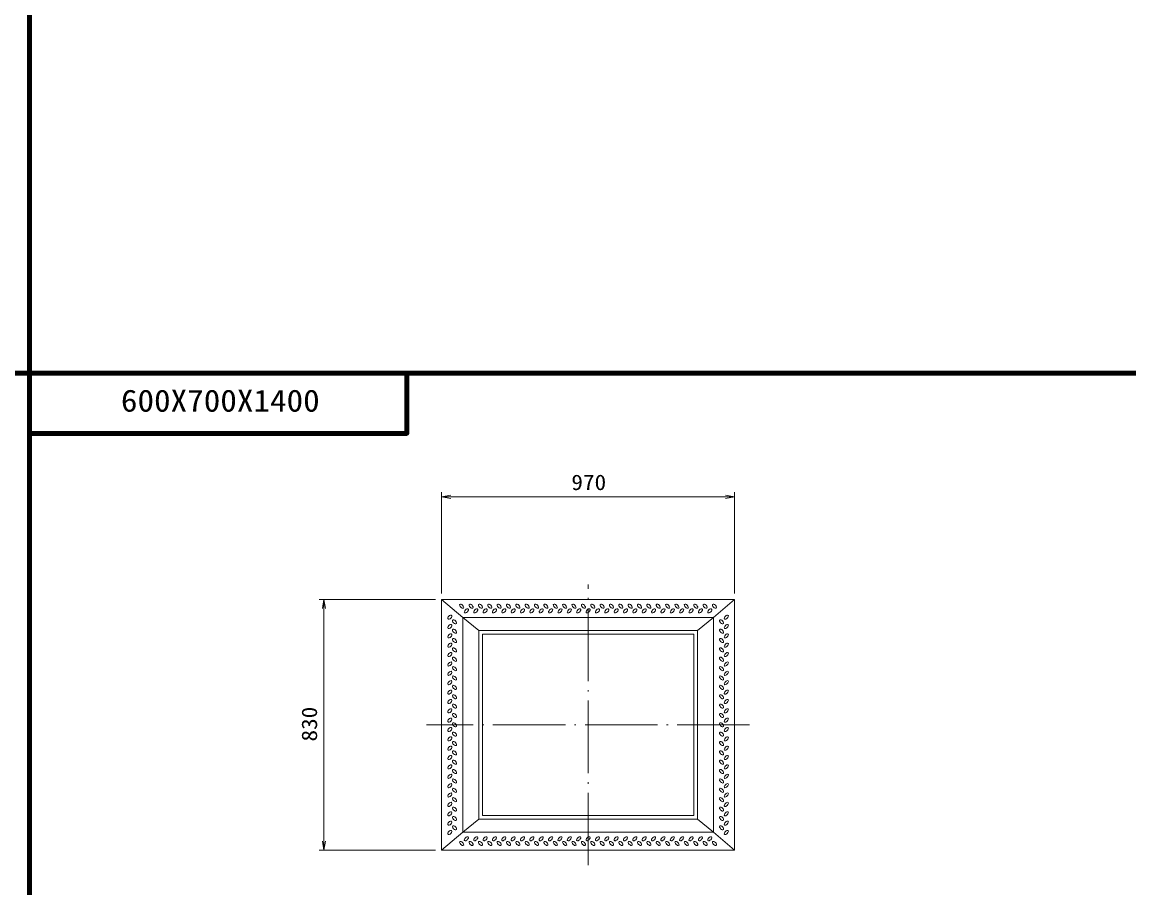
# Model space of a CAD drawing. Units: millimetres, scale not verified. Extents: x -8410 to 41710, y -74801 to 5940.
# Drawn here: x 19486 to 23151, y -49645 to -46778 of the extents above; entities that cross this region are included whole.
import ezdxf
from ezdxf.enums import TextEntityAlignment as Align

# ---------------------------------------------------------------- set-up
doc = ezdxf.new("R2010")
doc.units = ezdxf.units.MM
doc.header["$LTSCALE"] = 20
doc.linetypes.add('LONG_DASHED_DOTTED', pattern=[15.25, 12, -1.5, 0.25, -1.5])
for name, color, linetype, lineweight in [('0-0_グループ[0](0)-D-BMK(0)', 2, 'LONG_DASHED_DOTTED', 13), ('0-1_グループ[0](0)-D-STR(1)', 1, 'Continuous', 13), ('0-2_グループ[0](0)-D-STR-DIM(2)', 7, 'Continuous', 13), ('0-5_グループ[0](0)-D-TTL(5)', 2, 'Continuous', 140)]:
    doc.layers.add(name, color=color, linetype=linetype, lineweight=lineweight)
doc.layers.add('0-6_グループ[0](0)-D-TTL-TXT(6)', color=7, linetype='Continuous')
doc.styles.add('ＭＳ ゴシック', font='')
doc.styles.get('ＭＳ ゴシック').set_extended_font_data('MS Gothic')

msp = doc.modelspace()

# ---------------------------------------------------------------- linework, layer by layer
at = {"layer": '0-0_グループ[0](0)-D-BMK(0)'}
for p, q in [((21360, -49570), (21360, -48640)), ((21895, -49105), (20825, -49105))]:
    msp.add_line(p, q, dxfattribs=at)
at = {"layer": '0-1_グループ[0](0)-D-STR(1)'}
for p, q in [((20875, -48690), (21845, -48690)), ((20875, -49520), (20875, -48690)), ((21845, -48690), (21845, -49520)), ((20945, -48750), (21775, -48750)), ((20945, -49460), (20945, -48750)), ((21775, -48750), (21775, -49460)), ((20998, -48793), (21722, -48793)), ((20998, -49417), (20998, -48793)), ((21010, -48805), (21710, -48805)), ((21010, -49405), (21010, -48805)), ((21710, -48805), (21710, -49405)), ((21722, -48793), (21722, -49417)), ((21722, -49417), (20998, -49417)), ((21710, -49405), (21010, -49405)), ((21775, -49460), (20945, -49460)), ((21845, -49520), (20875, -49520))]:
    msp.add_line(p, q, dxfattribs=at)
for points in [[(20875, -48690), (20945, -48750), (20998, -48793)], [(21845, -48690), (21775, -48750), (21722, -48793)], [(20875, -49520), (20945, -49460), (20998, -49417)], [(21845, -49520), (21775, -49460), (21722, -49417)]]:
    msp.add_lwpolyline(points, dxfattribs=at)
for centre, major_axis in [((20941.5, -48712.25), (-6.01, 6.01)), ((20972.5, -48712.25), (-6.01, 6.01)), ((21003.5, -48712.25), (-6.01, 6.01)), ((21034.5, -48712.25), (-6.01, 6.01)), ((21065.5, -48712.25), (-6.01, 6.01)), ((21096.5, -48712.25), (-6.01, 6.01)), ((21127.5, -48712.25), (-6.01, 6.01)), ((21158.5, -48712.25), (-6.01, 6.01)), ((21189.5, -48712.25), (-6.01, 6.01)), ((21220.5, -48712.25), (-6.01, 6.01)), ((21251.5, -48712.25), (-6.01, 6.01)), ((21282.5, -48712.25), (-6.01, 6.01)), ((21313.5, -48712.25), (-6.01, 6.01)), ((21344.5, -48712.25), (-6.01, 6.01)), ((21375.5, -48712.25), (-6.01, 6.01)), ((21406.5, -48712.25), (-6.01, 6.01)), ((21437.5, -48712.25), (-6.01, 6.01)), ((21468.5, -48712.25), (-6.01, 6.01)), ((21499.5, -48712.25), (-6.01, 6.01)), ((21530.5, -48712.25), (-6.01, 6.01)), ((21561.5, -48712.25), (-6.01, 6.01)), ((21592.5, -48712.25), (-6.01, 6.01)), ((21623.5, -48712.25), (-6.01, 6.01)), ((21654.5, -48712.25), (-6.01, 6.01)), ((21685.5, -48712.25), (-6.01, 6.01)), ((21716.5, -48712.25), (-6.01, 6.01)), ((21747.5, -48712.25), (-6.01, 6.01)), ((21778.5, -48712.25), (-6.01, 6.01)), ((20902.25, -48748.5), (-6.01, -6.01)), ((20957, -48727.75), (6.01, 6.01)), ((20988, -48727.75), (6.01, 6.01)), ((21019, -48727.75), (6.01, 6.01)), ((21050, -48727.75), (6.01, 6.01)), ((21081, -48727.75), (6.01, 6.01)), ((21112, -48727.75), (6.01, 6.01)), ((21143, -48727.75), (6.01, 6.01)), ((21174, -48727.75), (6.01, 6.01)), ((21205, -48727.75), (6.01, 6.01)), ((21236, -48727.75), (6.01, 6.01)), ((21267, -48727.75), (6.01, 6.01)), ((21298, -48727.75), (6.01, 6.01)), ((21329, -48727.75), (6.01, 6.01)), ((21360, -48727.75), (6.01, 6.01)), ((21391, -48727.75), (6.01, 6.01)), ((21422, -48727.75), (6.01, 6.01)), ((21453, -48727.75), (6.01, 6.01)), ((21484, -48727.75), (6.01, 6.01)), ((21515, -48727.75), (6.01, 6.01)), ((21546, -48727.75), (6.01, 6.01)), ((21577, -48727.75), (6.01, 6.01)), ((21608, -48727.75), (6.01, 6.01)), ((21639, -48727.75), (6.01, 6.01)), ((21670, -48727.75), (6.01, 6.01)), ((21701, -48727.75), (6.01, 6.01)), ((21732, -48727.75), (6.01, 6.01)), ((21763, -48727.75), (6.01, 6.01)), ((21817.75, -48748.5), (6.01, 6.01)), ((20902.25, -48779.5), (-6.01, -6.01)), ((20917.75, -48764), (-6.01, 6.01)), ((21802.25, -48764), (6.01, -6.01)), ((21817.75, -48779.5), (6.01, 6.01)), ((20902.25, -48810.5), (-6.01, -6.01)), ((20917.75, -48795), (-6.01, 6.01)), ((21802.25, -48795), (6.01, -6.01)), ((21817.75, -48810.5), (6.01, 6.01)), ((20902.25, -48841.5), (-6.01, -6.01)), ((20917.75, -48826), (-6.01, 6.01)), ((20917.75, -48857), (-6.01, 6.01)), ((21802.25, -48826), (6.01, -6.01)), ((21802.25, -48857), (6.01, -6.01)), ((21817.75, -48841.5), (6.01, 6.01)), ((20902.25, -48872.5), (-6.01, -6.01)), ((20917.75, -48888), (-6.01, 6.01)), ((21802.25, -48888), (6.01, -6.01)), ((21817.75, -48872.5), (6.01, 6.01)), ((20902.25, -48903.5), (-6.01, -6.01)), ((20902.25, -48934.5), (-6.01, -6.01)), ((20917.75, -48919), (-6.01, 6.01)), ((21802.25, -48919), (6.01, -6.01)), ((21817.75, -48903.5), (6.01, 6.01)), ((21817.75, -48934.5), (6.01, 6.01)), ((20902.25, -48965.5), (-6.01, -6.01)), ((20917.75, -48950), (-6.01, 6.01)), ((21802.25, -48950), (6.01, -6.01)), ((21817.75, -48965.5), (6.01, 6.01)), ((20902.25, -48996.5), (-6.01, -6.01)), ((20917.75, -48981), (-6.01, 6.01)), ((21802.25, -48981), (6.01, -6.01)), ((21817.75, -48996.5), (6.01, 6.01)), ((20902.25, -49027.5), (-6.01, -6.01)), ((20917.75, -49012), (-6.01, 6.01)), ((20917.75, -49043), (-6.01, 6.01)), ((21802.25, -49012), (6.01, -6.01)), ((21802.25, -49043), (6.01, -6.01)), ((21817.75, -49027.5), (6.01, 6.01)), ((20902.25, -49058.5), (-6.01, -6.01)), ((20917.75, -49074), (-6.01, 6.01)), ((21802.25, -49074), (6.01, -6.01)), ((21817.75, -49058.5), (6.01, 6.01)), ((20902.25, -49089.5), (-6.01, -6.01)), ((20917.75, -49105), (-6.01, 6.01)), ((21802.25, -49105), (6.01, -6.01)), ((21817.75, -49089.5), (6.01, 6.01)), ((20902.25, -49120.5), (-6.01, -6.01)), ((20902.25, -49151.5), (-6.01, -6.01)), ((20917.75, -49136), (-6.01, 6.01)), ((21802.25, -49136), (6.01, -6.01)), ((21817.75, -49120.5), (6.01, 6.01)), ((21817.75, -49151.5), (6.01, 6.01)), ((20902.25, -49182.5), (-6.01, -6.01)), ((20917.75, -49167), (-6.01, 6.01)), ((21802.25, -49167), (6.01, -6.01)), ((21817.75, -49182.5), (6.01, 6.01)), ((20902.25, -49213.5), (-6.01, -6.01)), ((20917.75, -49198), (-6.01, 6.01)), ((21802.25, -49198), (6.01, -6.01)), ((21817.75, -49213.5), (6.01, 6.01)), ((20902.25, -49244.5), (-6.01, -6.01)), ((20917.75, -49229), (-6.01, 6.01)), ((20917.75, -49260), (-6.01, 6.01)), ((21802.25, -49229), (6.01, -6.01)), ((21802.25, -49260), (6.01, -6.01)), ((21817.75, -49244.5), (6.01, 6.01)), ((20902.25, -49275.5), (-6.01, -6.01)), ((20917.75, -49291), (-6.01, 6.01)), ((21802.25, -49291), (6.01, -6.01)), ((21817.75, -49275.5), (6.01, 6.01)), ((20902.25, -49306.5), (-6.01, -6.01)), ((20902.25, -49337.5), (-6.01, -6.01)), ((20917.75, -49322), (-6.01, 6.01)), ((21802.25, -49322), (6.01, -6.01)), ((21817.75, -49306.5), (6.01, 6.01)), ((21817.75, -49337.5), (6.01, 6.01)), ((20902.25, -49368.5), (-6.01, -6.01)), ((20917.75, -49353), (-6.01, 6.01)), ((21802.25, -49353), (6.01, -6.01)), ((21817.75, -49368.5), (6.01, 6.01)), ((20902.25, -49399.5), (-6.01, -6.01)), ((20917.75, -49384), (-6.01, 6.01)), ((21802.25, -49384), (6.01, -6.01)), ((21817.75, -49399.5), (6.01, 6.01)), ((20902.25, -49430.5), (-6.01, -6.01)), ((20917.75, -49415), (-6.01, 6.01)), ((20917.75, -49446), (-6.01, 6.01)), ((21802.25, -49415), (6.01, -6.01)), ((21802.25, -49446), (6.01, -6.01)), ((21817.75, -49430.5), (6.01, 6.01)), ((20902.25, -49461.5), (-6.01, -6.01)), ((20957, -49482.25), (-6.01, -6.01)), ((20988, -49482.25), (-6.01, -6.01)), ((21019, -49482.25), (-6.01, -6.01)), ((21050, -49482.25), (-6.01, -6.01)), ((21081, -49482.25), (-6.01, -6.01)), ((21112, -49482.25), (-6.01, -6.01)), ((21143, -49482.25), (-6.01, -6.01)), ((21174, -49482.25), (-6.01, -6.01)), ((21205, -49482.25), (-6.01, -6.01)), ((21236, -49482.25), (-6.01, -6.01)), ((21267, -49482.25), (-6.01, -6.01)), ((21298, -49482.25), (-6.01, -6.01)), ((21329, -49482.25), (-6.01, -6.01)), ((21360, -49482.25), (-6.01, -6.01)), ((21391, -49482.25), (-6.01, -6.01)), ((21422, -49482.25), (-6.01, -6.01)), ((21453, -49482.25), (-6.01, -6.01)), ((21484, -49482.25), (-6.01, -6.01)), ((21515, -49482.25), (-6.01, -6.01)), ((21546, -49482.25), (-6.01, -6.01)), ((21577, -49482.25), (-6.01, -6.01)), ((21608, -49482.25), (-6.01, -6.01)), ((21639, -49482.25), (-6.01, -6.01)), ((21670, -49482.25), (-6.01, -6.01)), ((21701, -49482.25), (-6.01, -6.01)), ((21732, -49482.25), (-6.01, -6.01)), ((21763, -49482.25), (-6.01, -6.01)), ((21817.75, -49461.5), (6.01, 6.01)), ((20941.5, -49497.75), (6.01, -6.01)), ((20972.5, -49497.75), (6.01, -6.01)), ((21003.5, -49497.75), (6.01, -6.01)), ((21034.5, -49497.75), (6.01, -6.01)), ((21065.5, -49497.75), (6.01, -6.01)), ((21096.5, -49497.75), (6.01, -6.01)), ((21127.5, -49497.75), (6.01, -6.01)), ((21158.5, -49497.75), (6.01, -6.01)), ((21189.5, -49497.75), (6.01, -6.01)), ((21220.5, -49497.75), (6.01, -6.01)), ((21251.5, -49497.75), (6.01, -6.01)), ((21282.5, -49497.75), (6.01, -6.01)), ((21313.5, -49497.75), (6.01, -6.01)), ((21344.5, -49497.75), (6.01, -6.01)), ((21375.5, -49497.75), (6.01, -6.01)), ((21406.5, -49497.75), (6.01, -6.01)), ((21437.5, -49497.75), (6.01, -6.01)), ((21468.5, -49497.75), (6.01, -6.01)), ((21499.5, -49497.75), (6.01, -6.01)), ((21530.5, -49497.75), (6.01, -6.01)), ((21561.5, -49497.75), (6.01, -6.01)), ((21592.5, -49497.75), (6.01, -6.01)), ((21623.5, -49497.75), (6.01, -6.01)), ((21654.5, -49497.75), (6.01, -6.01)), ((21685.5, -49497.75), (6.01, -6.01)), ((21716.5, -49497.75), (6.01, -6.01)), ((21747.5, -49497.75), (6.01, -6.01)), ((21778.5, -49497.75), (6.01, -6.01))]:
    msp.add_ellipse(centre, major_axis=major_axis, ratio=0.529412, dxfattribs=at)
at = {"layer": '0-2_グループ[0](0)-D-STR-DIM(2)'}
for p, q in [((20875, -48670), (20875, -48335)), ((21845, -48670), (21845, -48335)), ((20875, -48350), (21845, -48350)), ((20855, -48690), (20470, -48690)), ((20485, -49520), (20485, -48690)), ((20855, -49520), (20470, -49520))]:
    msp.add_line(p, q, dxfattribs=at)
for points in [[(20905, -48345), (20875, -48350), (20905, -48355)], [(21815, -48355), (21845, -48350), (21815, -48345)], [(20490, -48720), (20485, -48690), (20480, -48720)], [(20480, -49490), (20485, -49520), (20490, -49490)]]:
    msp.add_lwpolyline(points, dxfattribs=at)
at = {"layer": '0-5_グループ[0](0)-D-TTL(5)'}
for p, q in [((19510, -47940), (19510, -32190)), ((19510, -53190), (19510, -37440)), ((19510, -58440), (19510, -42690)), ((8410, -47940), (34310, -47940)), ((8410, -47940), (34310, -47940)), ((8410, -47940), (34310, -47940)), ((8410, -47940), (34310, -47940)), ((19510, -74801.43), (19510, -47940))]:
    msp.add_line(p, q, dxfattribs=at)
msp.add_lwpolyline([(19510, -48140), (20760, -48140), (20760, -47940)], dxfattribs=at)
msp.add_lwpolyline([(19510, -48140), (20760, -48140), (20760, -47940)], dxfattribs=at)
msp.add_lwpolyline([(19510, -48140), (20760, -48140), (20760, -47940)], dxfattribs=at)
msp.add_lwpolyline([(19510, -48140), (20760, -48140), (20760, -47940)], dxfattribs=at)
msp.add_lwpolyline([(19510, -48140), (20760, -48140), (20760, -47940)], dxfattribs=at)

# ---------------------------------------------------------------- texts
at = {"layer": '0-2_グループ[0](0)-D-STR-DIM(2)', "style": 'ＭＳ ゴシック', "width": 1.1}
msp.add_text('970', height=51.32, dxfattribs=at).set_placement((21304.7, -48343), align=Align.BOTTOM_LEFT)
msp.add_text('830', height=51.32, rotation=90, dxfattribs=at).set_placement((20478, -49160.3), align=Align.BOTTOM_LEFT)
at = {"layer": '0-6_グループ[0](0)-D-TTL-TXT(6)', "style": 'ＭＳ ゴシック', "width": 1.1}
msp.add_text('600X700X1400', height=73.31, dxfattribs=at).set_placement((19813, -48090), align=Align.BOTTOM_LEFT)

doc.saveas('drawing.dxf')
